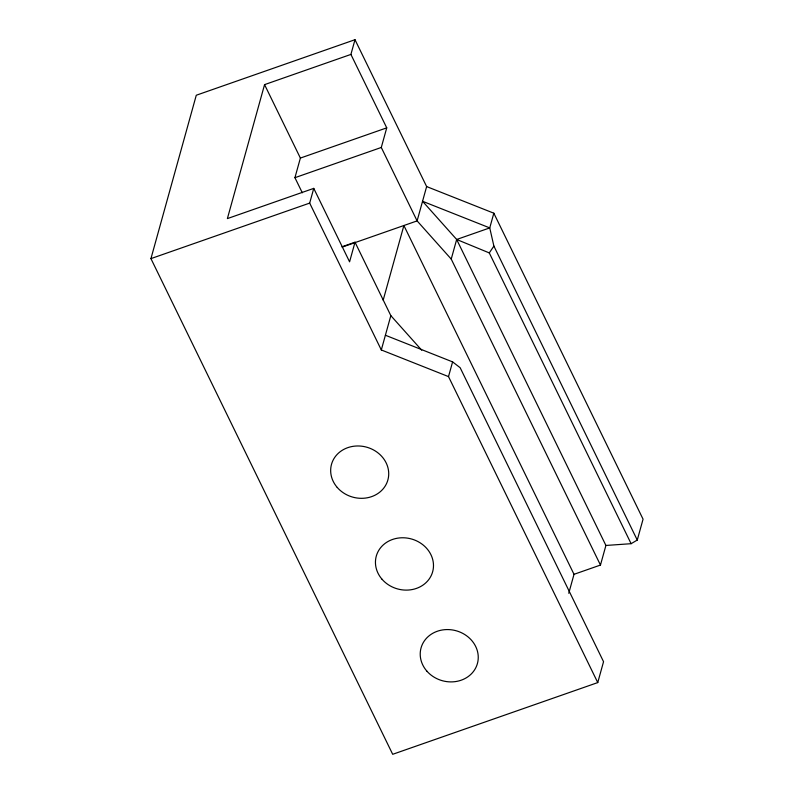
<?xml version="1.0" encoding="UTF-8"?>
<svg xmlns="http://www.w3.org/2000/svg" width="794" height="794" viewBox="0 0 794 794"><rect width="100%" height="100%" fill="white"/><g stroke="black" fill="none" stroke-linecap="round" stroke-linejoin="round"><path stroke-width="1.19" d="M385.398 335.247L452.6 361.885L460.163 367.721L603.549 661.7L597.753 682.582L392.693 754.3L150.939 258.616L196.277 95.24L354.997 39.7L426.636 186.57L417.108 220.891L342.194 247.103M354.997 39.7L350.908 54.419L264.561 84.63L227.382 218.598L313.759 188.377L349.578 261.812L355.017 242.21L342.174 246.706M302.306 192.793L294.931 177.687L300.38 158.075L264.561 84.63M597.753 682.582L448.511 376.604L381.309 349.956L309.68 203.095L313.759 188.377M568.762 593.267L574.012 574.32L600.462 565.06L451.23 259.082L417.108 220.891L381.289 147.466L386.738 127.854L350.908 54.419M383.184 300.142L403.888 225.526L574.012 574.32M381.309 349.956L390.837 315.645L355.017 242.21M451.23 259.082L456.669 239.48L489.749 227.908L493.828 213.199L426.636 186.57M448.511 376.604L452.6 361.885M600.462 565.06L605.911 545.458L456.669 239.48L422.557 201.279L489.749 227.908L493.888 246.08L637.264 540.059L631.111 543.692L605.911 545.458M637.264 540.059L643.061 519.187L493.828 213.199M631.111 543.692L489.283 252.909L493.888 246.08M300.38 158.075L386.738 127.854M294.931 177.687L381.289 147.466M150.939 258.616L309.68 203.095M456.669 239.48L489.283 252.909M390.837 315.645L421.723 350.214M426.765 671.009A29.249 25.924 15.5 0 0 476.38 666.494A29.249 25.924 15.5 0 0 444.551 629.692A29.249 25.924 15.5 0 0 426.765 671.009M381.993 579.213A29.249 25.924 15.5 0 0 431.618 574.697A29.249 25.924 15.5 0 0 399.779 537.895A29.249 25.924 15.5 0 0 381.993 579.213M337.222 487.427A29.249 25.924 15.5 0 0 386.847 482.901A29.249 25.924 15.5 0 0 355.007 446.099A29.249 25.924 15.5 0 0 337.222 487.427"/></g></svg>
